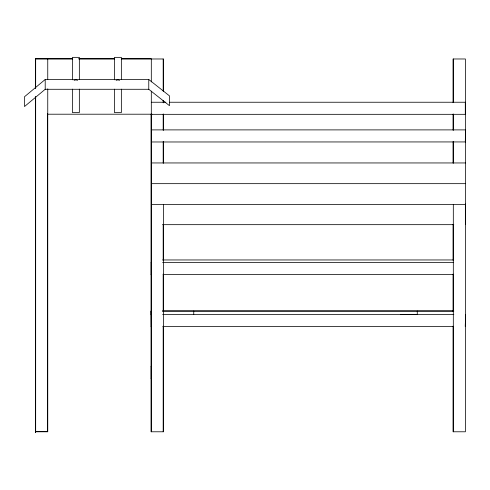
<?xml version="1.0" encoding="UTF-8"?>
<svg xmlns="http://www.w3.org/2000/svg" width="490" height="490" viewBox="0 0 490 490"><rect width="100%" height="100%" fill="white"/><g stroke="black" fill="none" stroke-linecap="round" stroke-linejoin="round"><path stroke-width="0.73" d="M35.458 59.841L35.458 58.72L72.667 58.72M151.183 314.519L151.11 310.966L151.208 326.573M193.752 314.519L193.752 311.07M417.26 311.07L417.26 314.519L400.851 314.513M45.209 79.484L24.5 96.744L24.5 106.544L45.209 89.284L148.77 89.284L169.479 105.681L169.479 95.881L148.77 79.484L45.209 79.484L45.209 89.284M78.755 58.72L114.544 58.72M121.398 58.72L151.092 58.72M72.734 58.978L35.666 58.978L35.666 88.071M78.829 58.978L114.636 58.978M121.489 58.978L163.384 58.978L163.384 91.514M151.306 102.245L165.822 102.245M169.644 102.245L465.5 102.239L465.5 114.317L151.306 114.329M47.597 114.207L151.961 114.207M151.306 129.893L465.408 129.893M151.306 141.978L465.5 141.935L465.5 129.856L465.298 141.935M151.306 162.95L465.408 162.95M151.306 183.664L465.408 183.664M151.306 204.373L465.408 204.373M162.558 224.671L453.765 224.671M162.57 259.957L453.379 259.957M151.092 262.548L151.416 262.548L151.416 274.627L151.092 274.627M162.57 262.548L453.373 262.548M163.164 274.627L453.158 274.627M162.576 310.966L453.716 310.966M162.588 311.07L453.826 311.07M151.092 314.494L151.416 314.494L151.416 326.573L151.092 326.573M162.588 314.519L453.826 314.519M162.894 326.567L453.654 326.567M151.092 366.355L151.416 366.355L151.416 378.433L151.092 378.433M465.298 102.239L465.298 114.317M465.359 203.963L465.359 224.671M453.311 58.978L453.311 102.612M453.311 114.097L453.311 130.175M453.311 141.653L453.311 163.09M453.311 204.428L453.311 431.782M453.097 102.612L453.097 58.978L465.39 58.978L465.39 431.782L453.097 431.782L453.097 326.144M453.097 114.097L453.097 130.175M453.097 141.653L453.097 163.09M453.097 224.328L453.097 260.306M453.097 274.088L453.097 311.597M163.384 100.315L163.384 102.863M163.384 114.097L163.384 130.175M163.384 141.653L163.384 163.09M163.384 204.428L163.384 431.782L151.092 431.782L151.092 114.097M163.176 58.978L163.176 91.134M163.176 100.315L163.176 102.612M163.176 114.097L163.176 130.175M163.176 141.653L163.176 163.09M163.176 224.328L163.176 260.306M163.176 274.088L163.176 311.597M163.176 326.144L163.176 431.782M151.306 58.978L151.306 81.946M151.306 91.134L151.306 431.782M151.208 262.548L151.208 274.627M151.208 366.355L151.208 378.433M148.77 79.484L148.77 89.284M121.355 79.294L121.355 57.355L114.452 57.355L114.452 79.827M121.355 89.131L121.355 112.584L114.452 112.584L114.452 89.131M79.343 79.294L79.343 57.355L72.434 57.355L72.434 79.827M79.343 89.131L79.343 112.584L72.434 112.584L72.434 89.131M47.751 58.978L47.751 79.65M47.751 88.837L47.751 431.782L35.666 431.782L35.666 96.487M47.536 113.839L47.536 431.525L35.458 431.525L35.458 432.646L35.458 96.996M35.458 58.72L35.458 88.58M74.088 80.409A3.454 3.454 0 0 1 77.536 80.409M116.099 80.409A3.454 3.454 0 0 1 119.554 80.409M465.5 314.421L465.298 326.499L465.5 314.421"/></g></svg>
